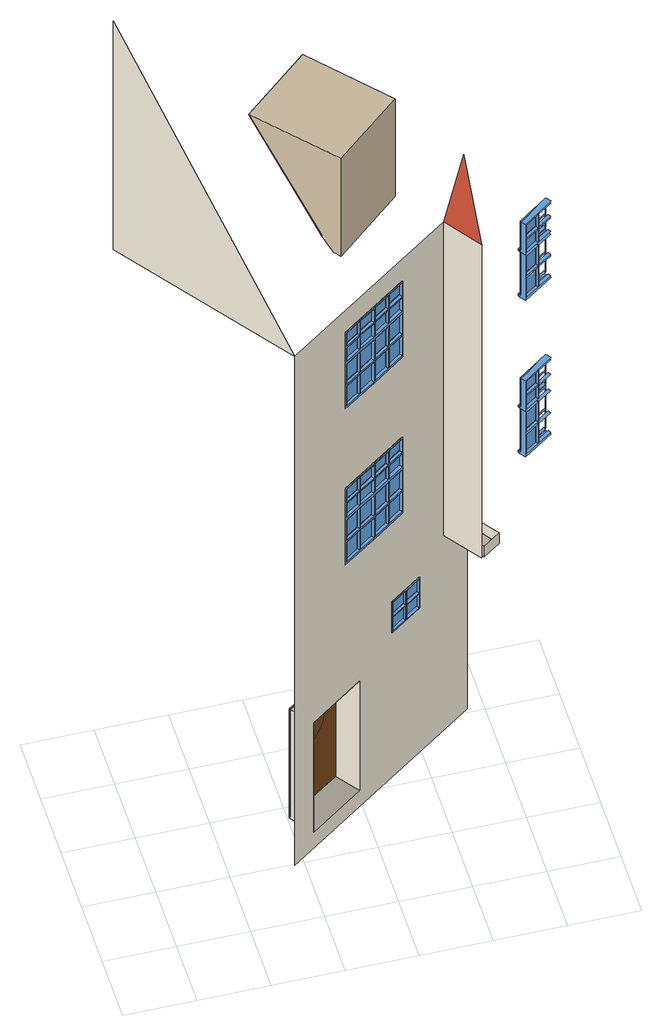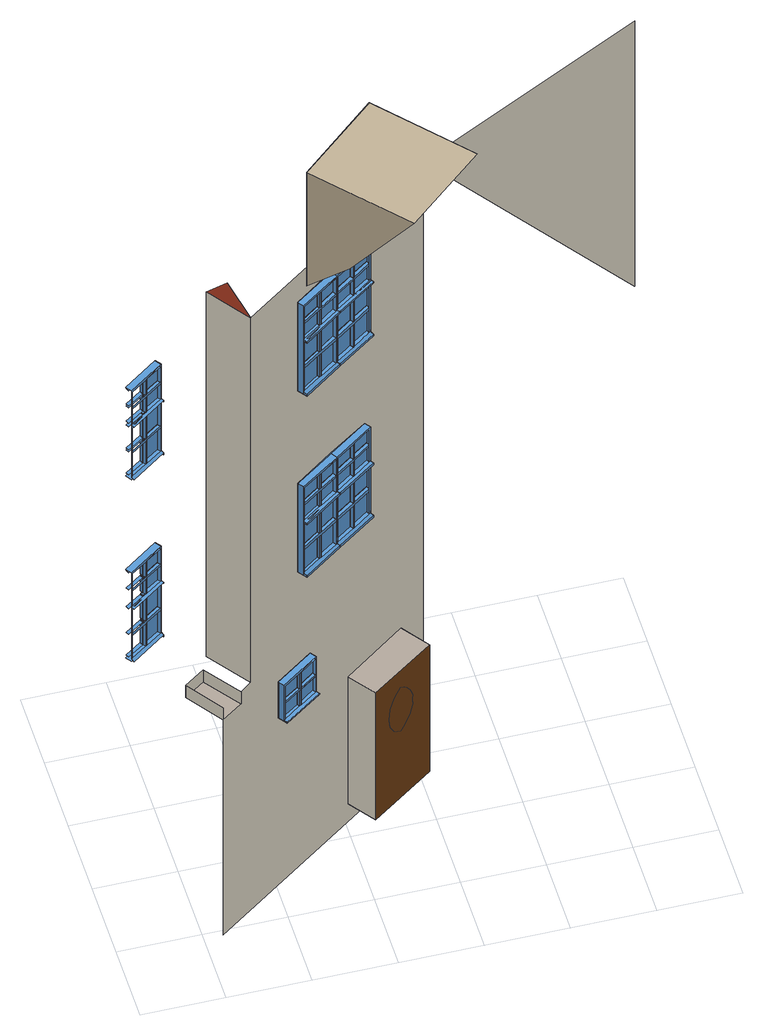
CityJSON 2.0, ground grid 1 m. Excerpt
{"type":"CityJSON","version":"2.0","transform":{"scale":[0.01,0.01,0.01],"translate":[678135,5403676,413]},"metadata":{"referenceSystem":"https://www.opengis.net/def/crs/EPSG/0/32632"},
"CityObjects":{
"building1":{"type":"Building","attributes":{"measuredHeight":14.04},"children":["building1-1"],"geometry":[{"type":"MultiSurface","lod":"3","boundaries":[[[0,1,2]],[[3,4,5,6]],[[7,8,4,3]],[[9,10,11,12,13,14,15,16,17,18,19,20,21,22,23,24,25,26,27,28,29,30,31,32]],[[5,4,8,33],[14,13,12,11,10,9,32,31,30,29,28,27,26,25,24,23,22,21,20,19,18,17,16,15]],[[6,5,33,34]],[[35,36,37,38,39,40,41]],[[42,43,44,45,46,47,48]],[[38,49,50,51,52,53,39]],[[45,54,55,56,57,58,46]],[[59,60,61,62]],[[63,64,65,66]],[[67,68,69,70]],[[71,72,73,74]],[[75,76,77,78]],[[79,80,81,82]],[[83,84,85,86]],[[87,88,89,90]],[[59,62,65,64]],[[67,70,73,72]],[[75,78,81,80]],[[83,86,89,88]],[[64,63,91,92]],[[60,59,93,94]],[[72,71,95,96]],[[68,67,97,98]],[[80,79,99,100]],[[76,75,101,102]],[[88,87,103,104]],[[84,83,105,106]],[[64,107,108,65]],[[60,109,110,61]],[[72,111,112,73]],[[68,113,114,69]],[[80,115,116,81]],[[76,117,118,77]],[[88,119,120,89]],[[84,121,122,85]],[[67,123,111,72]],[[59,124,107,64]],[[64,107,125,63]],[[60,109,124,59]],[[68,113,123,67]],[[72,111,126,71]],[[83,127,119,88]],[[75,128,115,80]],[[80,115,129,79]],[[76,117,128,75]],[[84,121,127,83]],[[88,119,130,87]],[[63,125,131,91]],[[59,124,132,93]],[[71,126,133,95]],[[67,123,134,97]],[[79,129,135,99]],[[75,128,136,101]],[[87,130,137,103]],[[83,127,138,105]],[[125,63,66,139]],[[124,59,62,140]],[[126,71,74,141]],[[123,67,70,142]],[[129,79,82,143]],[[128,75,78,144]],[[130,87,90,145]],[[127,83,86,146]],[[109,60,94,147]],[[107,64,92,148]],[[111,72,96,149]],[[113,68,98,150]],[[117,76,102,151]],[[115,80,100,152]],[[119,88,104,153]],[[121,84,106,154]],[[155,156,53,52]],[[157,158,58,57]],[[65,108,159,160,161,162,140,62]],[[73,112,163,164,165,166,142,70]],[[81,116,167,168,169,170,144,78]],[[89,120,171,172,173,174,146,86]],[[34,33,8,7]],[[38,175,176,177,161,160,178,179,139,66,65,62,61,49]],[[45,180,181,182,169,168,183,184,143,82,81,78,77,54]],[[109,124,140,110]],[[107,125,139,108]],[[113,123,142,114]],[[111,126,141,112]],[[117,128,144,118]],[[115,129,143,116]],[[121,127,146,122]],[[119,130,145,120]],[[140,162,185,110]],[[142,166,186,114]],[[144,170,187,118]],[[146,174,188,122]],[[159,108,139,179]],[[163,112,141,189]],[[167,116,143,184]],[[171,120,145,190]],[[191,159,108,107]],[[192,185,110,109]],[[193,186,114,113]],[[194,163,112,111]],[[195,167,116,115]],[[196,187,118,117]],[[197,188,122,121]],[[198,171,120,119]],[[125,139,179,199]],[[124,140,162,200]],[[126,141,189,201]],[[123,142,166,202]],[[129,143,184,203]],[[128,144,170,204]],[[130,145,190,205]],[[127,146,174,206]],[[124,200,191,107]],[[123,202,194,111]],[[128,204,195,115]],[[127,206,198,119]],[[200,192,185,162]],[[199,191,159,179]],[[201,194,163,189]],[[202,193,186,166]],[[204,196,187,170]],[[203,195,167,184]],[[205,198,171,190]],[[206,197,188,174]],[[125,107,148,131]],[[124,109,147,132]],[[126,111,149,133]],[[123,113,150,134]],[[129,115,152,135]],[[128,117,151,136]],[[130,119,153,137]],[[127,121,154,138]],[[125,107,191,199]],[[200,124,109,192]],[[202,123,113,193]],[[126,111,194,201]],[[129,115,195,203]],[[204,128,117,196]],[[206,127,121,197]],[[130,119,198,205]],[[207,208,165,164,209,189,141,74,73,70,69,35,41,210]],[[211,212,173,172,213,190,145,90,89,86,85,42,48,214]],[[176,177,185,110,61,49,50,215]],[[207,208,186,114,69,35,36,216]],[[181,182,187,118,77,54,55,217]],[[211,212,188,122,85,42,43,218]],[[191,199,219,220]],[[192,200,221,222]],[[194,201,223,224]],[[193,202,225,226]],[[195,203,227,228]],[[196,204,229,230]],[[198,205,231,232]],[[197,206,233,234]],[[215,50,51,235]],[[216,36,37,236]],[[217,55,56,237]],[[218,43,44,238]],[[235,51,52,155]],[[236,37,38,175]],[[237,56,57,157]],[[238,44,45,180]],[[41,40,239,210]],[[48,47,240,214]],[[194,241,164,163]],[[192,242,177,185]],[[191,243,160,159]],[[193,244,208,186]],[[198,245,172,171]],[[196,246,182,187]],[[195,247,168,167]],[[197,248,212,188]],[[201,249,250,223]],[[199,251,252,219]],[[200,253,254,221]],[[202,255,256,225]],[[205,257,258,231]],[[203,259,260,227]],[[204,261,262,229]],[[206,263,264,233]],[[251,199,179,178]],[[253,200,162,161]],[[255,202,166,165]],[[249,201,189,209]],[[259,203,184,183]],[[261,204,170,169]],[[263,206,174,173]],[[257,205,190,213]],[[243,191,200,253]],[[251,199,191,243]],[[253,200,192,242]],[[241,194,202,255]],[[249,201,194,241]],[[255,202,193,244]],[[247,195,204,261]],[[259,203,195,247]],[[261,204,196,246]],[[245,198,206,263]],[[257,205,198,245]],[[263,206,197,248]],[[242,192,222,265]],[[243,191,220,266]],[[244,193,226,267]],[[241,194,224,268]],[[246,196,230,269]],[[247,195,228,270]],[[248,197,234,271]],[[245,198,232,272]],[[243,251,178,160]],[[242,253,161,177]],[[241,249,209,164]],[[244,255,165,208]],[[247,259,183,168]],[[246,261,169,182]],[[245,257,213,172]],[[248,263,173,212]],[[176,215,235,155]],[[207,216,236,175]],[[181,217,237,157]],[[211,218,238,180]],[[243,160,161,253]],[[241,164,165,255]],[[247,168,169,261]],[[245,172,173,263]],[[255,244,267,256]],[[253,242,265,254]],[[251,243,266,252]],[[249,241,268,250]],[[263,248,271,264]],[[261,246,269,262]],[[259,247,270,260]],[[257,245,272,258]],[[273,274,275,276]],[[277,278,279,280]],[[281,282,283,284]],[[285,286,287,288]],[[289,290,291,292]],[[293,294,295,296]],[[297,298,299,300]],[[301,302,303,304]],[[273,276,279,278]],[[281,284,287,286]],[[289,292,295,294]],[[297,300,303,302]],[[305,239,40,39,53,156,306],[307,308,309,310],[311,312,313,314],[315,316,317,318],[319,320,321,322],[94,93,132,147],[91,131,148,92],[266,220,219,252],[265,222,221,254],[268,224,223,250],[225,256,267,226],[97,134,150,98],[149,96,95,133],[323,324,325,326],[327,328,329,330],[331,332,333,334],[335,336,337,338]],[[339,240,47,46,58,158,340],[341,342,343,344],[345,346,347,348],[349,350,351,352],[353,354,355,356],[102,101,136,151],[99,135,152,100],[270,228,227,260],[269,230,229,262],[272,232,231,258],[233,264,271,234],[105,138,154,106],[153,104,103,137],[357,358,359,360],[361,362,363,364],[365,366,367,368],[369,370,371,372]],[[278,277,315,318]],[[274,273,320,319]],[[282,281,327,330]],[[286,285,325,324]],[[294,293,349,352]],[[290,289,354,353]],[[298,297,361,364]],[[302,301,359,358]],[[278,373,374,279]],[[274,375,376,275]],[[286,377,378,287]],[[282,379,380,283]],[[294,381,382,295]],[[290,383,384,291]],[[302,385,386,303]],[[298,387,388,299]],[[278,373,389,277]],[[273,390,373,278]],[[274,375,390,273]],[[281,391,377,286]],[[282,379,391,281]],[[286,377,392,285]],[[294,381,393,293]],[[289,394,381,294]],[[290,383,394,289]],[[297,395,385,302]],[[298,387,395,297]],[[302,385,396,301]],[[277,389,316,315]],[[273,390,321,320]],[[285,392,326,325]],[[281,391,328,327]],[[293,393,350,349]],[[289,394,355,354]],[[301,396,360,359]],[[297,395,362,361]],[[389,277,280,397]],[[390,273,276,398]],[[392,285,288,399]],[[391,281,284,400]],[[393,293,296,401]],[[394,289,292,402]],[[396,301,304,403]],[[395,297,300,404]],[[375,274,319,322]],[[373,278,318,317]],[[377,286,324,323]],[[379,282,330,329]],[[383,290,353,356]],[[381,294,352,351]],[[385,302,358,357]],[[387,298,364,363]],[[176,215,405,406,407,408,376,275]],[[207,216,409,410,411,412,380,283]],[[181,217,413,414,415,416,384,291]],[[211,218,417,418,419,420,388,299]],[[279,374,421,422,423,424,398,276]],[[287,378,425,426,427,428,400,284]],[[295,382,429,430,431,432,402,292]],[[303,386,433,434,435,436,404,300]],[[176,175,437,406,407,423,422,438,439,397,280,279,276,275]],[[207,210,440,410,411,427,426,441,442,399,288,287,284,283]],[[181,180,443,414,415,431,430,444,445,401,296,295,292,291]],[[211,214,446,418,419,435,434,447,448,403,304,303,300,299]],[[375,390,398,376]],[[373,389,397,374]],[[379,391,400,380]],[[377,392,399,378]],[[383,394,402,384]],[[381,393,401,382]],[[387,395,404,388]],[[385,396,403,386]],[[398,424,408,376]],[[400,428,412,380]],[[402,432,416,384]],[[404,436,420,388]],[[421,374,397,439]],[[425,378,399,442]],[[429,382,401,445]],[[433,386,403,448]],[[449,421,374,373]],[[450,408,376,375]],[[451,412,380,379]],[[452,425,378,377]],[[453,429,382,381]],[[454,416,384,383]],[[455,420,388,387]],[[456,433,386,385]],[[389,397,439,457]],[[390,398,424,458]],[[392,399,442,459]],[[391,400,428,460]],[[393,401,445,461]],[[394,402,432,462]],[[396,403,448,463]],[[395,404,436,464]],[[390,458,449,373]],[[391,460,452,377]],[[394,462,453,381]],[[395,464,456,385]],[[458,450,408,424]],[[457,449,421,439]],[[460,451,412,428]],[[459,452,425,442]],[[462,454,416,432]],[[461,453,429,445]],[[464,455,420,436]],[[463,456,433,448]],[[389,373,317,316]],[[390,375,322,321]],[[392,377,323,326]],[[391,379,329,328]],[[393,381,351,350]],[[394,383,356,355]],[[396,385,357,360]],[[395,387,363,362]],[[389,373,449,457]],[[458,390,375,450]],[[460,391,379,451]],[[392,377,452,459]],[[393,381,453,461]],[[462,394,383,454]],[[464,395,387,455]],[[396,385,456,463]],[[449,457,313,312]],[[450,458,309,308]],[[452,459,337,336]],[[451,460,331,334]],[[453,461,347,346]],[[454,462,343,342]],[[456,463,371,370]],[[455,464,365,368]],[[215,235,465,405]],[[216,236,466,409]],[[217,237,467,413]],[[218,238,468,417]],[[236,175,437,466]],[[235,155,469,465]],[[238,180,443,468]],[[237,157,470,467]],[[210,239,305,440]],[[214,240,339,446]],[[471,472,473,474,475,476,477]],[[156,155,469,306]],[[158,157,470,340]],[[478,479,480,481]],[[482,483,484,485]],[[478,481,484,483]],[[483,482,486,487]],[[479,478,488,489]],[[450,490,407,408]],[[449,491,422,421]],[[452,492,426,425]],[[451,493,411,412]],[[454,494,415,416]],[[453,495,430,429]],[[456,496,434,433]],[[455,497,419,420]],[[457,498,314,313]],[[458,499,310,309]],[[459,500,338,337]],[[460,501,332,331]],[[461,502,348,347]],[[462,503,344,343]],[[463,504,372,371]],[[464,505,366,365]],[[498,457,439,438]],[[499,458,424,423]],[[501,460,428,427]],[[500,459,442,441]],[[502,461,445,444]],[[503,462,432,431]],[[505,464,436,435]],[[504,463,448,447]],[[491,449,458,499]],[[498,457,449,491]],[[492,452,460,501]],[[499,458,450,490]],[[500,459,452,492]],[[501,460,451,493]],[[495,453,462,503]],[[502,461,453,495]],[[496,456,464,505]],[[503,462,454,494]],[[504,463,456,496]],[[505,464,455,497]],[[491,449,312,311]],[[490,450,308,307]],[[493,451,334,333]],[[492,452,336,335]],[[495,453,346,345]],[[494,454,342,341]],[[497,455,368,367]],[[496,456,370,369]],[[483,506,507,484]],[[479,508,509,480]],[[478,510,506,483]],[[483,506,511,482]],[[479,508,510,478]],[[482,511,512,486]],[[478,510,513,488]],[[511,482,485,514]],[[510,478,481,515]],[[508,479,489,516]],[[506,483,487,517]],[[518,519,520,521,522,523,524,2],[58,47,339,340],[53,39,40,239,305,306,156],[525,526,475,476],[7,3,6,34]],[[491,498,438,422]],[[490,499,423,407]],[[492,500,441,426]],[[493,501,427,411]],[[495,502,444,430]],[[494,503,431,415]],[[496,504,447,434]],[[497,505,435,419]],[[469,465,405,406]],[[437,466,409,410]],[[470,467,413,414]],[[443,468,417,418]],[[491,422,423,499]],[[492,426,427,501]],[[495,430,431,503]],[[496,434,435,505]],[[305,306,469,406,437,410,440]],[[339,340,470,414,443,418,446]],[[499,490,307,310]],[[498,491,311,314]],[[501,493,333,332]],[[500,492,335,338]],[[503,494,341,344]],[[502,495,345,348]],[[505,497,367,366]],[[504,496,369,372]],[[527,526,475,474]],[[484,507,528,529,530,531,515,481]],[[508,510,515,509]],[[506,511,514,507]],[[515,531,532,509]],[[528,507,514,533]],[[534,532,509,508]],[[535,528,507,506]],[[510,515,531,536]],[[511,514,533,537]],[[510,536,535,506]],[[536,534,532,531]],[[537,535,528,533]],[[510,508,516,513]],[[511,506,517,512]],[[536,510,508,534]],[[511,506,535,537]],[[538,539,530,529,540,533,514,485,484,481,480,471,477,541]],[[538,539,532,509,480,471,472,542]],[[535,537,543,544]],[[534,536,545,546]],[[542,472,473,547]],[[547,473,474,527]],[[477,476,525,541]],[[525,476,475,526],[548,544,543,549],[545,550,551,546],[488,513,516,489],[517,487,486,512]],[[535,552,529,528]],[[534,553,539,532]],[[537,554,549,543]],[[536,555,550,545]],[[555,536,531,530]],[[554,537,533,540]],[[552,535,536,555]],[[554,537,535,552]],[[555,536,534,553]],[[552,535,544,548]],[[553,534,546,551]],[[553,555,530,539]],[[552,554,540,529]],[[527,547,542,538]],[[552,529,530,555]],[[555,553,551,550]],[[554,552,548,549]],[[538,541,525,526,527]],[[523,556,557,524]],[[558,524,557]],[[521,559,560,522]],[[520,561,559,521]],[[560,559,561,562]],[[563,562,561,520]],[[564,565,566,567,568,569,570]],[[571,572,573,574,575,576,577]],[[567,578,579,580,581,582,568]],[[574,583,584,585,586,587,575]],[[588,589,590,591]],[[592,593,594,595]],[[596,597,598,599]],[[600,601,602,603]],[[604,605,606,607]],[[608,609,610,611]],[[612,613,614,615]],[[616,617,618,619]],[[592,595,602,601]],[[588,591,598,597]],[[608,611,618,617]],[[604,607,614,613]],[[601,600,620,621]],[[593,592,622,623]],[[589,588,624,625]],[[597,596,626,627]],[[617,616,628,629]],[[609,608,630,631]],[[605,604,632,633]],[[613,612,634,635]],[[593,636,637,594]],[[597,638,639,598]],[[601,640,641,602]],[[589,642,643,590]],[[609,644,645,610]],[[613,646,647,614]],[[617,648,649,618]],[[605,650,651,606]],[[589,642,652,588]],[[592,653,640,601]],[[588,652,638,597]],[[593,636,653,592]],[[601,640,654,600]],[[597,638,655,596]],[[605,650,656,604]],[[608,657,648,617]],[[604,656,646,613]],[[609,644,657,608]],[[617,648,658,616]],[[613,646,659,612]],[[600,654,660,620]],[[592,653,661,622]],[[588,652,662,624]],[[596,655,663,626]],[[616,658,664,628]],[[608,657,665,630]],[[604,656,666,632]],[[612,659,667,634]],[[654,600,603,668]],[[655,596,599,669]],[[653,592,595,670]],[[652,588,591,671]],[[658,616,619,672]],[[659,612,615,673]],[[657,608,611,674]],[[656,604,607,675]],[[636,593,623,676]],[[638,597,627,677]],[[640,601,621,678]],[[642,589,625,679]],[[644,609,631,680]],[[646,613,635,681]],[[648,617,629,682]],[[650,605,633,683]],[[684,685,582,581]],[[686,687,587,586]],[[602,641,688,689,690,691,670,595]],[[598,639,692,693,694,695,671,591]],[[618,649,696,697,698,699,674,611]],[[614,647,700,701,702,703,675,607]],[[567,704,705,706,690,689,707,708,668,603,602,595,594,578]],[[574,709,710,711,698,697,712,713,672,619,618,611,610,583]],[[671,695,714,643]],[[670,691,715,637]],[[675,703,716,651]],[[674,699,717,645]],[[640,654,668,641]],[[636,653,670,637]],[[642,652,671,643]],[[638,655,669,639]],[[648,658,672,649]],[[644,657,674,645]],[[650,656,675,651]],[[646,659,673,647]],[[688,641,668,708]],[[692,639,669,718]],[[696,649,672,713]],[[700,647,673,719]],[[720,715,637,636]],[[721,688,641,640]],[[722,714,643,642]],[[723,692,639,638]],[[724,717,645,644]],[[725,696,649,648]],[[726,716,651,650]],[[727,700,647,646]],[[654,668,708,728]],[[653,670,691,729]],[[655,669,718,730]],[[652,671,695,731]],[[658,672,713,732]],[[657,674,699,733]],[[659,673,719,734]],[[656,675,703,735]],[[729,720,715,691]],[[728,721,688,708]],[[730,723,692,718]],[[731,722,714,695]],[[733,724,717,699]],[[732,725,696,713]],[[734,727,700,719]],[[735,726,716,703]],[[653,729,721,640]],[[652,731,723,638]],[[657,733,725,648]],[[656,735,727,646]],[[729,653,636,720]],[[731,652,642,722]],[[654,640,721,728]],[[655,638,723,730]],[[733,657,644,724]],[[735,656,650,726]],[[658,648,725,732]],[[659,646,727,734]],[[655,638,677,663]],[[653,636,676,661]],[[654,640,678,660]],[[652,642,679,662]],[[659,646,681,667]],[[657,644,680,665]],[[658,648,682,664]],[[656,650,683,666]],[[736,737,694,693,738,718,669,599,598,591,590,564,570,739]],[[740,741,702,701,742,719,673,615,614,607,606,571,577,743]],[[705,706,715,637,594,578,579,744]],[[736,737,714,643,590,564,565,745]],[[710,711,717,645,610,583,584,746]],[[740,741,716,651,606,571,572,747]],[[721,728,748,749]],[[720,729,750,751]],[[723,730,752,753]],[[722,731,754,755]],[[725,732,756,757]],[[724,733,758,759]],[[727,734,760,761]],[[726,735,762,763]],[[570,569,764,739]],[[577,576,765,743]],[[729,766,767,750]],[[730,768,769,752]],[[728,770,771,748]],[[731,772,773,754]],[[733,774,775,758]],[[734,776,777,760]],[[732,778,779,756]],[[735,780,781,762]],[[782,720,751,783]],[[784,721,749,785]],[[786,723,753,787]],[[788,722,755,789]],[[790,724,759,791]]],"semantics":{"surfaces":[{"type":"WallSurface"},{"type":"OuterFloorSurface"},{"type":"Door"},{"type":"OuterCeilingSurface"},{"type":"Window"},{"type":"RoofSurface","klumMaterialClass":"Ceramic","klumMaterialIndex":"D201","materialUncertainty":0.3}],"values":[0,0,1,2,2,3,4,4,4,4,4,4,4,4,4,4,4,4,4,4,4,4,4,4,4,4,4,4,4,4,4,4,4,4,4,4,4,4,4,4,4,4,4,4,4,4,4,4,4,4,4,4,4,4,4,4,4,4,4,4,4,4,4,4,4,4,4,4,4,4,4,4,4,4,4,4,4,4,4,4,0,4,4,4,4,4,4,4,4,4,4,4,4,4,4,4,4,4,4,4,4,4,4,4,4,4,4,4,4,4,4,4,4,4,4,4,4,4,4,4,4,4,4,4,4,4,4,4,4,4,4,4,4,4,4,4,4,4,4,4,4,4,4,4,4,4,4,4,4,4,4,4,4,4,4,4,4,4,4,4,4,4,4,4,4,4,4,4,4,4,4,4,4,4,4,4,4,4,4,4,4,4,4,4,4,4,4,4,4,4,4,4,4,4,4,4,4,4,4,4,4,4,4,4,4,4,4,4,4,4,4,4,4,4,4,4,4,4,4,4,4,4,4,4,4,4,4,4,4,4,4,4,4,4,4,4,4,4,4,4,4,4,4,4,4,4,4,4,4,4,4,4,4,4,4,4,4,4,4,4,4,4,4,4,4,4,4,4,4,4,4,4,4,4,4,4,4,4,4,4,4,4,4,4,4,4,4,4,4,4,4,4,4,4,4,4,4,4,4,4,4,4,4,4,4,4,4,4,4,4,4,4,4,4,4,4,4,4,4,4,4,4,4,4,4,4,4,4,4,4,4,4,4,4,4,4,4,4,4,4,4,4,4,4,4,4,4,4,4,4,4,4,4,4,4,4,4,4,4,4,4,4,4,4,4,4,4,4,4,4,4,4,4,4,4,4,4,4,4,4,4,4,4,4,4,4,4,4,4,4,4,4,4,4,4,4,4,4,4,4,4,4,4,4,4,4,4,4,4,4,4,4,4,4,4,4,4,4,4,4,4,4,4,4,4,4,4,4,4,4,4,4,4,4,4,4,4,4,4,4,4,4,4,4,4,4,4,4,4,4,4,4,4,4,0,4,4,4,4,4,4,4,4,4,4,4,4,4,4,4,4,4,4,4,4,4,4,4,4,4,4,4,4,4,4,4,4,4,4,4,4,4,4,4,4,4,4,4,4,4,4,4,4,4,4,4,4,4,4,4,4,4,4,4,4,4,4,4,4,4,4,4,4,4,0,5,0,3,0,0,4,4,4,4,4,4,4,4,4,4,4,4,4,4,4,4,4,4,4,4,4,4,4,4,4,4,4,4,4,4,4,4,4,4,4,4,4,4,4,4,4,4,4,4,4,4,4,4,4,4,4,4,4,4,4,4,4,4,4,4,4,4,4,4,4,4,4,4,4,4,4,4,4,4,4,4,4,4,4,4,4,4,4,4,4,4,4,4,4,4,4,4,4,4,4,4,4,4,4,4,4,4,4,4,4,4,4,4,4,4,4,4,4,4,4,4,4,4,4,4,4,4,4,4,4,4,4,4,4,4,4,4,4,4,4,4,4,4,4,4,4,4,4,4,4,4,4,4,4,4,4,4,4,4,4,4,4,4,4,4,4,4,4,4,4]}}]},
"building1-1":{"type":"BuildingInstallation","attributes":{"@cityeditor:layer":"Unclassified.LoD3"},"parents":["building1"],"geometry":[{"type":"MultiSurface","lod":"3","boundaries":[[[792,793,794,795]],[[796,797,793,792]],[[796,792,795,798]],[[796,798,799,800,797]],[[797,800,801,794,793]]]}]}
},
"vertices":[
[10,345,1480],[10,345,1045],[187,98,1045],[219,121,106],[195,154,106],[195,154,314],[219,121,314],[296,177,106],[273,209,106],[237,183,286],[232,180,282],[228,177,277],[224,175,271],[222,173,265],[220,172,258],[220,171,250],[220,172,243],[222,173,236],[224,175,230],[228,177,224],[232,180,219],[237,183,215],[242,187,219],[246,190,224],[249,192,230],[252,194,236],[253,195,243],[254,196,250],[253,195,258],[252,194,265],[249,192,271],[246,190,277],[242,187,282],[273,209,314],[296,177,314],[267,167,946],[265,171,946],[265,171,944],[267,167,944],[272,160,944],[272,160,1002],[267,167,1002],[267,167,649],[265,171,649],[265,171,646],[267,167,646],[272,160,646],[272,160,705],[267,167,705],[267,167,861],[265,171,860],[265,171,857],[267,167,857],[272,160,857],[267,167,564],[265,171,563],[265,171,560],[267,167,560],[272,160,560],[271,164,898],[271,164,861],[269,168,861],[269,168,898],[271,164,940],[271,164,902],[269,168,902],[269,168,940],[271,164,971],[271,164,946],[269,168,946],[269,168,971],[271,164,999],[271,164,974],[269,168,974],[269,168,999],[271,164,601],[271,164,564],[269,168,564],[269,168,601],[271,164,643],[271,164,605],[269,168,605],[269,168,643],[271,164,674],[271,164,649],[269,168,649],[269,168,674],[271,164,702],[271,164,677],[269,168,677],[269,168,702],[274,161,940],[274,161,902],[274,161,898],[274,161,861],[274,161,999],[274,161,974],[274,161,971],[274,161,946],[274,161,643],[274,161,605],[274,161,601],[274,161,564],[274,161,702],[274,161,677],[274,161,674],[274,161,649],[294,180,902],[291,184,902],[294,180,861],[291,184,861],[294,180,974],[291,184,974],[294,180,946],[291,184,946],[294,180,605],[291,184,605],[294,180,564],[291,184,564],[294,180,677],[291,184,677],[294,180,649],[291,184,649],[294,180,971],[294,180,898],[294,180,940],[294,180,999],[294,180,674],[294,180,601],[294,180,643],[294,180,702],[296,177,940],[296,177,898],[296,177,999],[296,177,971],[296,177,643],[296,177,601],[296,177,702],[296,177,674],[291,184,940],[291,184,898],[291,184,999],[291,184,971],[291,184,643],[291,184,601],[291,184,702],[291,184,674],[296,177,861],[296,177,902],[296,177,974],[296,177,946],[296,177,564],[296,177,605],[296,177,677],[296,177,649],[316,202,857],[321,194,857],[316,202,560],[321,194,560],[292,185,902],[315,201,902],[315,201,898],[292,185,898],[292,185,974],[315,201,974],[315,201,971],[292,185,971],[292,185,605],[315,201,605],[315,201,601],[292,185,601],[292,185,677],[315,201,677],[315,201,674],[292,185,674],[316,202,944],[316,202,861],[315,201,861],[315,201,940],[292,185,940],[316,202,646],[316,202,564],[315,201,564],[315,201,643],[292,185,643],[292,185,861],[292,185,946],[292,185,564],[292,185,649],[292,185,999],[292,185,702],[295,181,902],[295,181,861],[295,181,946],[295,181,974],[295,181,605],[295,181,564],[295,181,649],[295,181,677],[295,181,940],[295,181,898],[295,181,999],[295,181,971],[295,181,643],[295,181,601],[295,181,702],[295,181,674],[316,202,946],[315,201,946],[315,201,999],[316,202,1002],[316,202,649],[315,201,649],[315,201,702],[316,202,705],[313,205,860],[313,205,946],[313,205,563],[313,205,649],[297,178,940],[297,178,902],[297,178,898],[297,178,861],[297,178,999],[297,178,974],[297,178,971],[297,178,946],[297,178,643],[297,178,605],[297,178,601],[297,178,564],[297,178,702],[297,178,677],[297,178,674],[297,178,649],[313,205,857],[313,205,944],[313,205,560],[313,205,646],[321,194,1002],[321,194,705],[317,197,974],[317,197,861],[317,197,902],[317,197,946],[317,197,677],[317,197,564],[317,197,605],[317,197,649],[317,197,999],[320,193,999],[317,197,940],[320,193,940],[317,197,898],[320,193,898],[317,197,971],[320,193,971],[317,197,702],[320,193,702],[317,197,643],[320,193,643],[317,197,601],[320,193,601],[317,197,674],[320,193,674],[320,193,861],[320,193,902],[320,193,946],[320,193,974],[320,193,564],[320,193,605],[320,193,649],[320,193,677],[320,199,898],[320,199,861],[317,203,861],[317,203,898],[320,199,940],[320,199,902],[317,203,902],[317,203,940],[320,199,971],[320,199,946],[317,203,946],[317,203,971],[320,199,999],[320,199,974],[317,203,974],[317,203,999],[320,199,601],[320,199,564],[317,203,564],[317,203,601],[320,199,643],[320,199,605],[317,203,605],[317,203,643],[320,199,674],[320,199,649],[317,203,649],[317,203,674],[320,199,702],[320,199,677],[317,203,677],[317,203,702],[369,229,1002],[369,229,857],[368,228,861],[346,212,861],[346,212,898],[368,228,898],[368,228,902],[346,212,902],[346,212,940],[368,228,940],[322,195,940],[344,211,940],[344,211,902],[322,195,902],[322,195,861],[322,195,898],[344,211,898],[344,211,861],[344,211,974],[322,195,974],[322,195,999],[344,211,999],[322,195,971],[344,211,971],[344,211,946],[322,195,946],[346,212,971],[368,228,971],[368,228,946],[346,212,946],[368,228,974],[346,212,974],[346,212,999],[368,228,999],[369,229,705],[369,229,560],[368,228,564],[346,212,564],[346,212,601],[368,228,601],[368,228,605],[346,212,605],[346,212,643],[368,228,643],[322,195,643],[344,211,643],[344,211,605],[322,195,605],[322,195,564],[322,195,601],[344,211,601],[344,211,564],[344,211,677],[322,195,677],[322,195,702],[344,211,702],[322,195,674],[344,211,674],[344,211,649],[322,195,649],[346,212,674],[368,228,674],[368,228,649],[346,212,649],[368,228,677],[346,212,677],[346,212,702],[368,228,702],[342,215,902],[339,218,902],[342,215,861],[339,218,861],[342,215,974],[339,218,974],[342,215,946],[339,218,946],[342,215,605],[339,218,605],[342,215,564],[339,218,564],[342,215,677],[339,218,677],[342,215,649],[339,218,649],[342,215,940],[342,215,898],[342,215,971],[342,215,999],[342,215,643],[342,215,601],[342,215,674],[342,215,702],[339,218,940],[339,218,898],[339,218,999],[339,218,971],[339,218,643],[339,218,601],[339,218,702],[339,218,674],[361,240,860],[364,236,861],[363,235,861],[341,219,861],[361,240,946],[364,236,946],[363,235,946],[341,219,946],[361,240,563],[364,236,564],[363,235,564],[341,219,564],[361,240,649],[364,236,649],[363,235,649],[341,219,649],[341,219,902],[363,235,902],[363,235,898],[341,219,898],[341,219,974],[363,235,974],[363,235,971],[341,219,971],[341,219,605],[363,235,605],[363,235,601],[341,219,601],[341,219,677],[363,235,677],[363,235,674],[341,219,674],[364,236,944],[363,235,940],[341,219,940],[364,236,1002],[363,235,999],[341,219,999],[364,236,646],[363,235,643],[341,219,643],[364,236,705],[363,235,702],[341,219,702],[343,216,902],[343,216,861],[343,216,946],[343,216,974],[343,216,605],[343,216,564],[343,216,649],[343,216,677],[343,216,940],[343,216,898],[343,216,999],[343,216,971],[343,216,643],[343,216,601],[343,216,702],[343,216,674],[361,240,857],[361,240,944],[361,240,560],[361,240,646],[364,236,857],[364,236,560],[346,223,352],[343,227,352],[343,227,350],[346,223,350],[351,216,350],[351,216,409],[346,223,409],[349,220,378],[349,220,352],[347,224,352],[347,224,378],[349,220,406],[349,220,380],[347,224,380],[347,224,406],[352,217,406],[352,217,380],[352,217,378],[352,217,352],[365,232,861],[365,232,902],[365,232,974],[365,232,946],[365,232,564],[365,232,605],[365,232,677],[365,232,649],[365,232,940],[365,232,898],[365,232,999],[365,232,971],[365,232,643],[365,232,601],[365,232,702],[365,232,674],[371,236,380],[368,239,380],[371,236,352],[368,239,352],[371,236,378],[371,236,406],[373,232,406],[373,232,378],[368,239,406],[368,239,378],[373,232,352],[373,232,380],[187,98,76],[477,306,76],[477,306,428],[451,288,428],[451,288,448],[437,277,448],[437,277,1045],[397,249,409],[397,249,350],[392,256,350],[370,240,380],[391,255,380],[391,255,378],[370,240,378],[370,240,352],[370,240,406],[372,237,352],[372,237,380],[372,237,378],[372,237,406],[392,256,352],[391,255,352],[391,255,406],[392,256,409],[390,260,352],[375,233,406],[375,233,380],[375,233,378],[375,233,352],[390,260,350],[396,248,380],[396,248,406],[396,248,378],[396,248,352],[394,252,380],[394,252,352],[394,252,406],[394,252,378],[474,225,448],[474,225,1045],[471,302,1138],[483,244,428],[483,244,448],[508,262,428],[508,262,448],[477,306,448],[543,285,952],[541,289,952],[541,289,950],[543,285,950],[548,278,950],[548,278,1008],[543,285,1008],[543,285,654],[541,289,654],[541,289,652],[543,285,652],[548,278,652],[548,278,710],[543,285,710],[543,285,867],[541,289,866],[541,289,863],[543,285,863],[548,278,863],[543,285,569],[541,289,568],[541,289,565],[543,285,565],[548,278,565],[547,283,977],[547,283,952],[544,286,952],[544,286,977],[547,283,905],[547,283,867],[544,286,867],[544,286,905],[547,283,1005],[547,283,980],[544,286,980],[544,286,1005],[547,283,946],[547,283,908],[544,286,908],[544,286,946],[547,283,679],[547,283,654],[544,286,654],[544,286,679],[547,283,606],[547,283,569],[544,286,569],[544,286,606],[547,283,707],[547,283,682],[544,286,682],[544,286,707],[547,283,648],[547,283,610],[544,286,610],[544,286,648],[549,279,946],[549,279,908],[549,279,905],[549,279,867],[549,279,977],[549,279,952],[549,279,1005],[549,279,980],[549,279,648],[549,279,610],[549,279,606],[549,279,569],[549,279,679],[549,279,654],[549,279,707],[549,279,682],[567,297,867],[564,300,867],[567,297,980],[564,300,980],[567,297,908],[564,300,908],[567,297,952],[564,300,952],[567,297,569],[564,300,569],[567,297,682],[564,300,682],[567,297,610],[564,300,610],[567,297,654],[564,300,654],[567,297,977],[567,297,905],[567,297,946],[567,297,1005],[567,297,679],[567,297,606],[567,297,648],[567,297,707],[569,293,946],[569,293,905],[569,293,977],[569,293,1005],[569,293,648],[569,293,606],[569,293,679],[569,293,707],[564,300,946],[564,300,1005],[564,300,905],[564,300,977],[564,300,648],[564,300,707],[564,300,606],[564,300,679],[569,293,867],[569,293,980],[569,293,908],[569,293,952],[569,293,569],[569,293,682],[569,293,610],[569,293,654],[586,316,863],[591,309,863],[586,316,565],[591,309,565],[565,301,908],[585,315,908],[585,315,905],[565,301,905],[565,301,980],[585,315,980],[585,315,977],[565,301,977],[565,301,610],[585,315,610],[585,315,606],[565,301,606],[565,301,682],[585,315,682],[585,315,679],[565,301,679],[586,316,950],[586,316,867],[585,315,867],[585,315,946],[565,301,946],[586,316,652],[586,316,569],[585,315,569],[585,315,648],[565,301,648],[565,301,952],[565,301,867],[565,301,654],[565,301,569],[565,301,1005],[565,301,707],[568,298,867],[568,298,908],[568,298,952],[568,298,980],[568,298,569],[568,298,610],[568,298,654],[568,298,682],[568,298,946],[568,298,905],[568,298,1005],[568,298,977],[568,298,648],[568,298,606],[568,298,707],[568,298,679],[586,316,952],[585,315,952],[585,315,1005],[586,316,1008],[586,316,654],[585,315,654],[585,315,707],[586,316,710],[584,320,866],[584,320,952],[584,320,568],[584,320,654],[570,294,946],[570,294,908],[570,294,905],[570,294,867],[570,294,1005],[570,294,980],[570,294,977],[570,294,952],[570,294,648],[570,294,610],[570,294,606],[570,294,569],[570,294,707],[570,294,682],[570,294,679],[570,294,654],[591,309,1008],[591,309,710],[588,312,905],[590,308,905],[588,312,1005],[590,308,1005],[588,312,946],[590,308,946],[588,312,977],[590,308,977],[588,312,606],[590,308,606],[588,312,707],[590,308,707],[588,312,648],[590,308,648],[588,312,679],[590,308,679],[588,312,867],[590,308,867],[588,312,908],[590,308,908],[588,312,980],[590,308,980],[588,312,952],[590,308,952],[588,312,569],[590,308,569],
[376,292,1282],[280,208,1282],[280,208,1096],[376,292,1096],[281,400,1282],[185,316,1282],[338,336,1159],[282,249,1118],[260,230,1118],[272,217,1096]
]}
